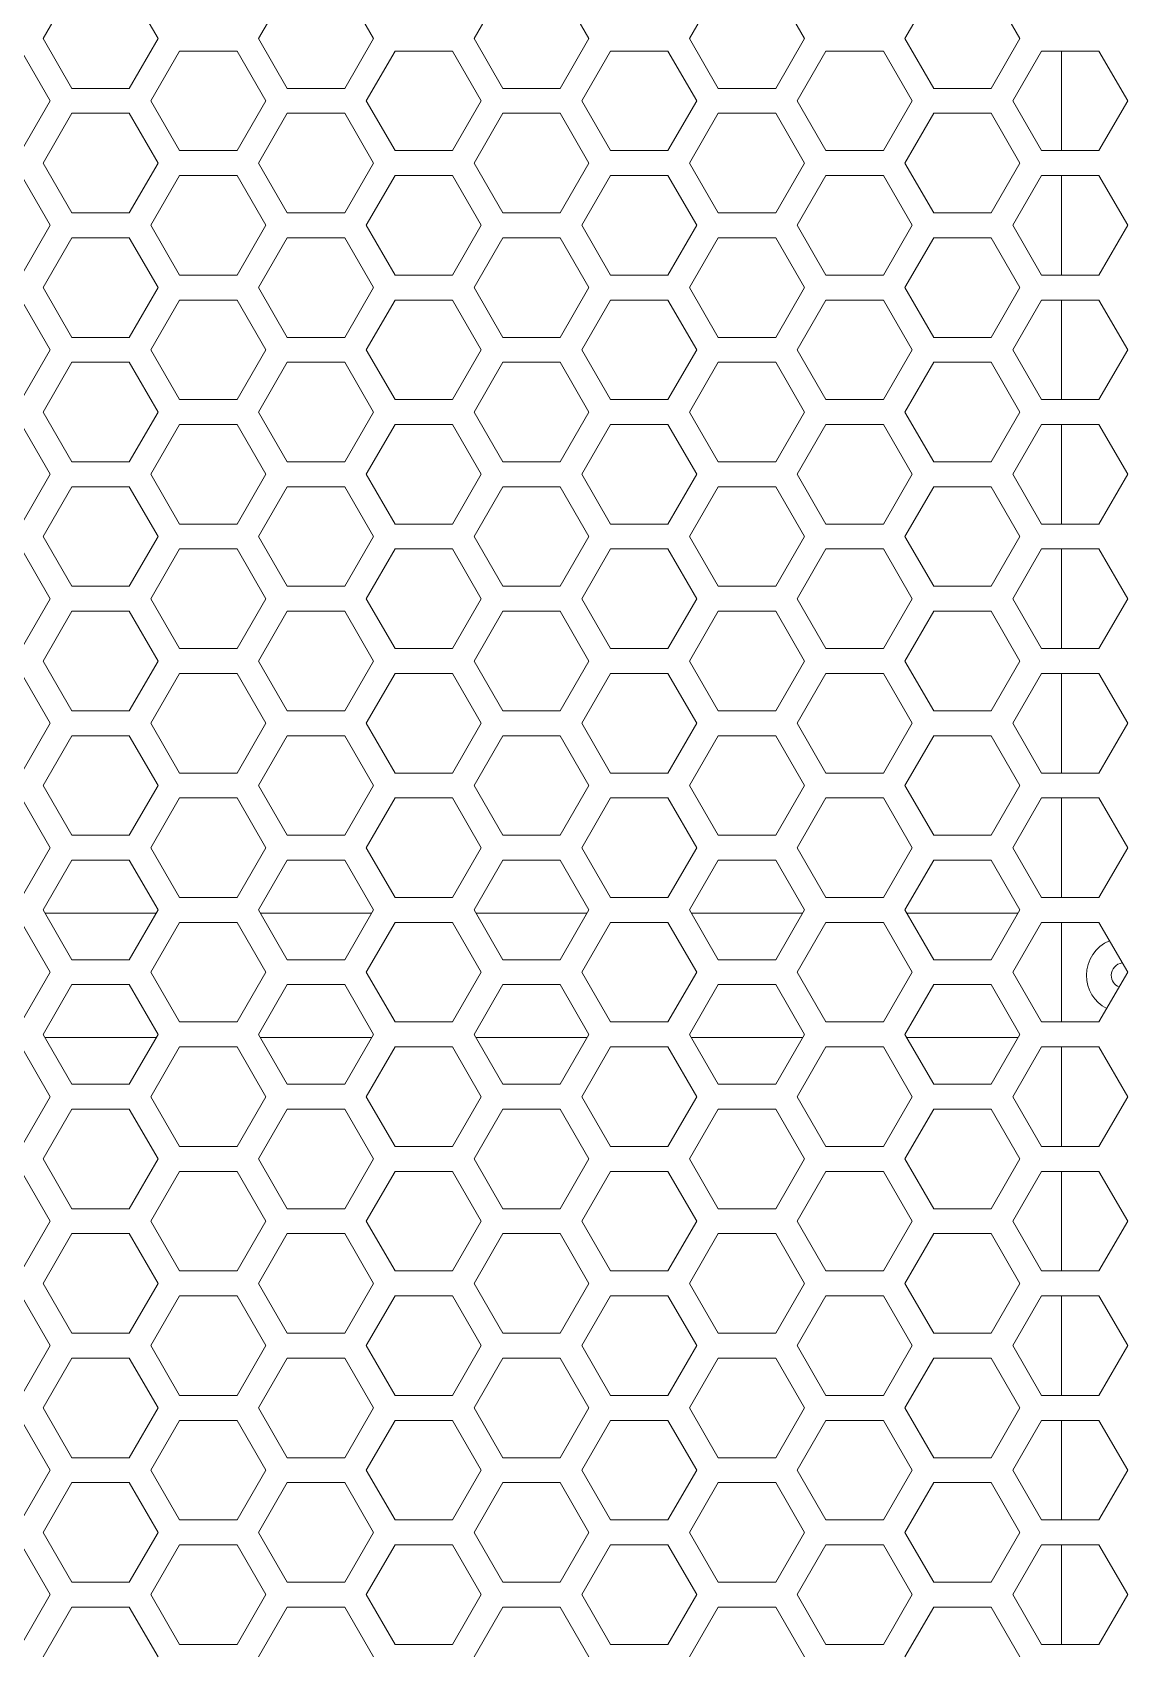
# Model space of a CAD drawing. Header units: millimetres. Extents: x 0 to 62, y -17 to 201.
# Drawn here: x 40.48 to 49.28, y 104.65 to 117.65 of the extents above; entities that cross this region are included whole.
import ezdxf

# ---------------------------------------------------------------- set-up
doc = ezdxf.new("R2010")
doc.units = ezdxf.units.MM

msp = doc.modelspace()

# ---------------------------------------------------------------- linework, layer by layer
at = {"color": 0, "lineweight": 18}
for p, q in [((40.795, 118), (40.564, 117.6)), ((41.488, 117.6), (41.257, 118)), ((42.527, 118), (42.296, 117.6)), ((43.22, 117.6), (42.989, 118)), ((44.259, 118), (44.028, 117.6)), ((44.952, 117.6), (44.721, 118)), ((45.991, 118), (45.76, 117.6)), ((46.684, 117.6), (46.453, 118)), ((47.723, 118), (47.492, 117.6)), ((48.416, 117.6), (48.185, 118)), ((40.564, 117.6), (40.795, 117.2)), ((41.257, 117.2), (41.488, 117.6)), ((42.296, 117.6), (42.527, 117.2)), ((42.989, 117.2), (43.22, 117.6)), ((44.028, 117.6), (44.259, 117.2)), ((44.721, 117.2), (44.952, 117.6)), ((45.76, 117.6), (45.991, 117.2)), ((46.453, 117.2), (46.684, 117.6)), ((47.492, 117.6), (47.723, 117.2)), ((48.185, 117.2), (48.416, 117.6)), ((40.622, 117.1), (40.391, 117.5)), ((41.661, 117.5), (41.43, 117.1)), ((42.123, 117.5), (41.661, 117.5)), ((42.354, 117.1), (42.123, 117.5)), ((43.393, 117.5), (43.162, 117.1)), ((43.855, 117.5), (43.393, 117.5)), ((44.086, 117.1), (43.855, 117.5)), ((45.125, 117.5), (44.894, 117.1)), ((45.587, 117.5), (45.125, 117.5)), ((45.818, 117.1), (45.587, 117.5)), ((46.857, 117.5), (46.626, 117.1)), ((47.319, 117.5), (46.857, 117.5)), ((47.55, 117.1), (47.319, 117.5)), ((48.589, 117.5), (48.358, 117.1)), ((49.051, 117.5), (48.589, 117.5)), ((48.75, 116.7), (48.75, 117.5)), ((49.282, 117.1), (49.051, 117.5)), ((40.795, 117.2), (41.257, 117.2)), ((42.527, 117.2), (42.989, 117.2)), ((44.259, 117.2), (44.721, 117.2)), ((45.991, 117.2), (46.453, 117.2)), ((47.723, 117.2), (48.185, 117.2)), ((40.391, 116.7), (40.622, 117.1)), ((41.43, 117.1), (41.661, 116.7)), ((42.123, 116.7), (42.354, 117.1)), ((43.162, 117.1), (43.393, 116.7)), ((43.855, 116.7), (44.086, 117.1)), ((44.894, 117.1), (45.125, 116.7)), ((45.587, 116.7), (45.818, 117.1)), ((46.626, 117.1), (46.857, 116.7)), ((47.319, 116.7), (47.55, 117.1)), ((48.358, 117.1), (48.589, 116.7)), ((49.051, 116.7), (49.282, 117.1)), ((40.795, 117), (40.564, 116.6)), ((41.257, 117), (40.795, 117)), ((41.488, 116.6), (41.257, 117)), ((42.527, 117), (42.296, 116.6)), ((42.989, 117), (42.527, 117)), ((43.22, 116.6), (42.989, 117)), ((44.259, 117), (44.028, 116.6)), ((44.721, 117), (44.259, 117)), ((44.952, 116.6), (44.721, 117)), ((45.991, 117), (45.76, 116.6)), ((46.453, 117), (45.991, 117)), ((46.684, 116.6), (46.453, 117)), ((47.723, 117), (47.492, 116.6)), ((48.185, 117), (47.723, 117)), ((48.416, 116.6), (48.185, 117)), ((41.661, 116.7), (42.123, 116.7)), ((43.393, 116.7), (43.855, 116.7)), ((45.125, 116.7), (45.587, 116.7)), ((46.857, 116.7), (47.319, 116.7)), ((48.589, 116.7), (49.051, 116.7)), ((40.622, 116.1), (40.391, 116.5)), ((40.564, 116.6), (40.795, 116.2)), ((41.257, 116.2), (41.488, 116.6)), ((41.661, 116.5), (41.43, 116.1)), ((42.123, 116.5), (41.661, 116.5)), ((42.354, 116.1), (42.123, 116.5)), ((42.296, 116.6), (42.527, 116.2)), ((42.989, 116.2), (43.22, 116.6)), ((43.393, 116.5), (43.162, 116.1)), ((43.855, 116.5), (43.393, 116.5)), ((44.086, 116.1), (43.855, 116.5)), ((44.028, 116.6), (44.259, 116.2)), ((44.721, 116.2), (44.952, 116.6)), ((45.125, 116.5), (44.894, 116.1)), ((45.587, 116.5), (45.125, 116.5)), ((45.818, 116.1), (45.587, 116.5)), ((45.76, 116.6), (45.991, 116.2)), ((46.453, 116.2), (46.684, 116.6)), ((46.857, 116.5), (46.626, 116.1)), ((47.319, 116.5), (46.857, 116.5)), ((47.55, 116.1), (47.319, 116.5)), ((47.492, 116.6), (47.723, 116.2)), ((48.185, 116.2), (48.416, 116.6)), ((48.589, 116.5), (48.358, 116.1)), ((49.051, 116.5), (48.589, 116.5)), ((48.75, 115.7), (48.75, 116.5)), ((49.282, 116.1), (49.051, 116.5)), ((40.391, 115.7), (40.622, 116.1)), ((40.795, 116.2), (41.257, 116.2)), ((41.43, 116.1), (41.661, 115.7)), ((42.123, 115.7), (42.354, 116.1)), ((42.527, 116.2), (42.989, 116.2)), ((43.162, 116.1), (43.393, 115.7)), ((43.855, 115.7), (44.086, 116.1)), ((44.259, 116.2), (44.721, 116.2)), ((44.894, 116.1), (45.125, 115.7)), ((45.587, 115.7), (45.818, 116.1)), ((45.991, 116.2), (46.453, 116.2)), ((46.626, 116.1), (46.857, 115.7)), ((47.319, 115.7), (47.55, 116.1)), ((47.723, 116.2), (48.185, 116.2)), ((48.358, 116.1), (48.589, 115.7)), ((49.051, 115.7), (49.282, 116.1)), ((40.795, 116), (40.564, 115.6)), ((41.257, 116), (40.795, 116)), ((41.488, 115.6), (41.257, 116)), ((42.527, 116), (42.296, 115.6)), ((42.989, 116), (42.527, 116)), ((43.22, 115.6), (42.989, 116)), ((44.259, 116), (44.028, 115.6)), ((44.721, 116), (44.259, 116)), ((44.952, 115.6), (44.721, 116)), ((45.991, 116), (45.76, 115.6)), ((46.453, 116), (45.991, 116)), ((46.684, 115.6), (46.453, 116)), ((47.723, 116), (47.492, 115.6)), ((48.185, 116), (47.723, 116)), ((48.416, 115.6), (48.185, 116)), ((40.564, 115.6), (40.795, 115.2)), ((41.257, 115.2), (41.488, 115.6)), ((41.661, 115.7), (42.123, 115.7)), ((42.296, 115.6), (42.527, 115.2)), ((42.989, 115.2), (43.22, 115.6)), ((43.393, 115.7), (43.855, 115.7)), ((44.028, 115.6), (44.259, 115.2)), ((44.721, 115.2), (44.952, 115.6)), ((45.125, 115.7), (45.587, 115.7)), ((45.76, 115.6), (45.991, 115.2)), ((46.453, 115.2), (46.684, 115.6)), ((46.857, 115.7), (47.319, 115.7)), ((47.492, 115.6), (47.723, 115.2)), ((48.185, 115.2), (48.416, 115.6)), ((48.589, 115.7), (49.051, 115.7)), ((40.622, 115.1), (40.391, 115.5)), ((41.661, 115.5), (41.43, 115.1)), ((42.123, 115.5), (41.661, 115.5)), ((42.354, 115.1), (42.123, 115.5)), ((43.393, 115.5), (43.162, 115.1)), ((43.855, 115.5), (43.393, 115.5)), ((44.086, 115.1), (43.855, 115.5)), ((45.125, 115.5), (44.894, 115.1)), ((45.587, 115.5), (45.125, 115.5)), ((45.818, 115.1), (45.587, 115.5)), ((46.857, 115.5), (46.626, 115.1)), ((47.319, 115.5), (46.857, 115.5)), ((47.55, 115.1), (47.319, 115.5)), ((48.589, 115.5), (48.358, 115.1)), ((49.051, 115.5), (48.589, 115.5)), ((48.75, 114.7), (48.75, 115.5)), ((49.282, 115.1), (49.051, 115.5)), ((40.795, 115.2), (41.257, 115.2)), ((42.527, 115.2), (42.989, 115.2)), ((44.259, 115.2), (44.721, 115.2)), ((45.991, 115.2), (46.453, 115.2)), ((47.723, 115.2), (48.185, 115.2)), ((40.391, 114.7), (40.622, 115.1)), ((41.43, 115.1), (41.661, 114.7)), ((42.123, 114.7), (42.354, 115.1)), ((43.162, 115.1), (43.393, 114.7)), ((43.855, 114.7), (44.086, 115.1)), ((44.894, 115.1), (45.125, 114.7)), ((45.587, 114.7), (45.818, 115.1)), ((46.626, 115.1), (46.857, 114.7)), ((47.319, 114.7), (47.55, 115.1)), ((48.358, 115.1), (48.589, 114.7)), ((49.051, 114.7), (49.282, 115.1)), ((40.795, 115), (40.564, 114.6)), ((41.257, 115), (40.795, 115)), ((41.488, 114.6), (41.257, 115)), ((42.527, 115), (42.296, 114.6)), ((42.989, 115), (42.527, 115)), ((43.22, 114.6), (42.989, 115)), ((44.259, 115), (44.028, 114.6)), ((44.721, 115), (44.259, 115)), ((44.952, 114.6), (44.721, 115)), ((45.991, 115), (45.76, 114.6)), ((46.453, 115), (45.991, 115)), ((46.684, 114.6), (46.453, 115)), ((47.723, 115), (47.492, 114.6)), ((48.185, 115), (47.723, 115)), ((48.416, 114.6), (48.185, 115)), ((41.661, 114.7), (42.123, 114.7)), ((43.393, 114.7), (43.855, 114.7)), ((45.125, 114.7), (45.587, 114.7)), ((46.857, 114.7), (47.319, 114.7)), ((48.589, 114.7), (49.051, 114.7)), ((40.564, 114.6), (40.795, 114.2)), ((41.257, 114.2), (41.488, 114.6)), ((42.296, 114.6), (42.527, 114.2)), ((42.989, 114.2), (43.22, 114.6)), ((44.028, 114.6), (44.259, 114.2)), ((44.721, 114.2), (44.952, 114.6)), ((45.76, 114.6), (45.991, 114.2)), ((46.453, 114.2), (46.684, 114.6)), ((47.492, 114.6), (47.723, 114.2)), ((48.185, 114.2), (48.416, 114.6)), ((40.622, 114.1), (40.391, 114.5)), ((41.661, 114.5), (41.43, 114.1)), ((42.123, 114.5), (41.661, 114.5)), ((42.354, 114.1), (42.123, 114.5)), ((43.393, 114.5), (43.162, 114.1)), ((43.855, 114.5), (43.393, 114.5)), ((44.086, 114.1), (43.855, 114.5)), ((45.125, 114.5), (44.894, 114.1)), ((45.587, 114.5), (45.125, 114.5)), ((45.818, 114.1), (45.587, 114.5)), ((46.857, 114.5), (46.626, 114.1)), ((47.319, 114.5), (46.857, 114.5)), ((47.55, 114.1), (47.319, 114.5)), ((48.589, 114.5), (48.358, 114.1)), ((49.051, 114.5), (48.589, 114.5)), ((48.75, 113.7), (48.75, 114.5)), ((49.282, 114.1), (49.051, 114.5)), ((40.795, 114.2), (41.257, 114.2)), ((42.527, 114.2), (42.989, 114.2)), ((44.259, 114.2), (44.721, 114.2)), ((45.991, 114.2), (46.453, 114.2)), ((47.723, 114.2), (48.185, 114.2)), ((40.391, 113.7), (40.622, 114.1)), ((41.43, 114.1), (41.661, 113.7)), ((42.123, 113.7), (42.354, 114.1)), ((43.162, 114.1), (43.393, 113.7)), ((43.855, 113.7), (44.086, 114.1)), ((44.894, 114.1), (45.125, 113.7)), ((45.587, 113.7), (45.818, 114.1)), ((46.626, 114.1), (46.857, 113.7)), ((47.319, 113.7), (47.55, 114.1)), ((48.358, 114.1), (48.589, 113.7)), ((49.051, 113.7), (49.282, 114.1)), ((40.795, 114), (40.564, 113.6)), ((41.257, 114), (40.795, 114)), ((41.488, 113.6), (41.257, 114)), ((42.527, 114), (42.296, 113.6)), ((42.989, 114), (42.527, 114)), ((43.22, 113.6), (42.989, 114)), ((44.259, 114), (44.028, 113.6)), ((44.721, 114), (44.259, 114)), ((44.952, 113.6), (44.721, 114)), ((45.991, 114), (45.76, 113.6)), ((46.453, 114), (45.991, 114)), ((46.684, 113.6), (46.453, 114)), ((47.723, 114), (47.492, 113.6)), ((48.185, 114), (47.723, 114)), ((48.416, 113.6), (48.185, 114)), ((41.661, 113.7), (42.123, 113.7)), ((43.393, 113.7), (43.855, 113.7)), ((45.125, 113.7), (45.587, 113.7)), ((46.857, 113.7), (47.319, 113.7)), ((48.589, 113.7), (49.051, 113.7)), ((40.622, 113.1), (40.391, 113.5)), ((40.564, 113.6), (40.795, 113.2)), ((41.257, 113.2), (41.488, 113.6)), ((41.661, 113.5), (41.43, 113.1)), ((42.123, 113.5), (41.661, 113.5)), ((42.354, 113.1), (42.123, 113.5)), ((42.296, 113.6), (42.527, 113.2)), ((42.989, 113.2), (43.22, 113.6)), ((43.393, 113.5), (43.162, 113.1)), ((43.855, 113.5), (43.393, 113.5)), ((44.086, 113.1), (43.855, 113.5)), ((44.028, 113.6), (44.259, 113.2)), ((44.721, 113.2), (44.952, 113.6)), ((45.125, 113.5), (44.894, 113.1)), ((45.587, 113.5), (45.125, 113.5)), ((45.818, 113.1), (45.587, 113.5)), ((45.76, 113.6), (45.991, 113.2)), ((46.453, 113.2), (46.684, 113.6)), ((46.857, 113.5), (46.626, 113.1)), ((47.319, 113.5), (46.857, 113.5)), ((47.55, 113.1), (47.319, 113.5)), ((47.492, 113.6), (47.723, 113.2)), ((48.185, 113.2), (48.416, 113.6)), ((48.589, 113.5), (48.358, 113.1)), ((49.051, 113.5), (48.589, 113.5)), ((48.75, 112.7), (48.75, 113.5)), ((49.282, 113.1), (49.051, 113.5)), ((40.795, 113.2), (41.257, 113.2)), ((42.527, 113.2), (42.989, 113.2)), ((44.259, 113.2), (44.721, 113.2)), ((45.991, 113.2), (46.453, 113.2)), ((47.723, 113.2), (48.185, 113.2)), ((40.391, 112.7), (40.622, 113.1)), ((40.795, 113), (40.564, 112.6)), ((41.257, 113), (40.795, 113)), ((41.488, 112.6), (41.257, 113)), ((41.43, 113.1), (41.661, 112.7)), ((42.123, 112.7), (42.354, 113.1)), ((42.527, 113), (42.296, 112.6)), ((42.989, 113), (42.527, 113)), ((43.22, 112.6), (42.989, 113)), ((43.162, 113.1), (43.393, 112.7)), ((43.855, 112.7), (44.086, 113.1)), ((44.259, 113), (44.028, 112.6)), ((44.721, 113), (44.259, 113)), ((44.952, 112.6), (44.721, 113)), ((44.894, 113.1), (45.125, 112.7)), ((45.587, 112.7), (45.818, 113.1)), ((45.991, 113), (45.76, 112.6)), ((46.453, 113), (45.991, 113)), ((46.684, 112.6), (46.453, 113)), ((46.626, 113.1), (46.857, 112.7)), ((47.319, 112.7), (47.55, 113.1)), ((47.723, 113), (47.492, 112.6)), ((48.185, 113), (47.723, 113)), ((48.416, 112.6), (48.185, 113)), ((48.358, 113.1), (48.589, 112.7)), ((49.051, 112.7), (49.282, 113.1)), ((40.564, 112.6), (40.795, 112.2)), ((41.257, 112.2), (41.488, 112.6)), ((41.661, 112.7), (42.123, 112.7)), ((42.296, 112.6), (42.527, 112.2)), ((42.989, 112.2), (43.22, 112.6)), ((43.393, 112.7), (43.855, 112.7)), ((44.028, 112.6), (44.259, 112.2)), ((44.721, 112.2), (44.952, 112.6)), ((45.125, 112.7), (45.587, 112.7)), ((45.76, 112.6), (45.991, 112.2)), ((46.453, 112.2), (46.684, 112.6)), ((46.857, 112.7), (47.319, 112.7)), ((47.492, 112.6), (47.723, 112.2)), ((48.185, 112.2), (48.416, 112.6)), ((48.589, 112.7), (49.051, 112.7)), ((40.622, 112.1), (40.391, 112.5)), ((41.661, 112.5), (41.43, 112.1)), ((42.123, 112.5), (41.661, 112.5)), ((42.354, 112.1), (42.123, 112.5)), ((43.393, 112.5), (43.162, 112.1)), ((43.855, 112.5), (43.393, 112.5)), ((44.086, 112.1), (43.855, 112.5)), ((45.125, 112.5), (44.894, 112.1)), ((45.587, 112.5), (45.125, 112.5)), ((45.818, 112.1), (45.587, 112.5)), ((46.857, 112.5), (46.626, 112.1)), ((47.319, 112.5), (46.857, 112.5)), ((47.55, 112.1), (47.319, 112.5)), ((48.589, 112.5), (48.358, 112.1)), ((49.051, 112.5), (48.589, 112.5)), ((48.75, 111.7), (48.75, 112.5)), ((49.282, 112.1), (49.051, 112.5)), ((40.795, 112.2), (41.257, 112.2)), ((42.527, 112.2), (42.989, 112.2)), ((44.259, 112.2), (44.721, 112.2)), ((45.991, 112.2), (46.453, 112.2)), ((47.723, 112.2), (48.185, 112.2)), ((40.391, 111.7), (40.622, 112.1)), ((41.43, 112.1), (41.661, 111.7)), ((42.123, 111.7), (42.354, 112.1)), ((43.162, 112.1), (43.393, 111.7)), ((43.855, 111.7), (44.086, 112.1)), ((44.894, 112.1), (45.125, 111.7)), ((45.587, 111.7), (45.818, 112.1)), ((46.626, 112.1), (46.857, 111.7)), ((47.319, 111.7), (47.55, 112.1)), ((48.358, 112.1), (48.589, 111.7)), ((49.051, 111.7), (49.282, 112.1)), ((40.795, 112), (40.564, 111.6)), ((41.257, 112), (40.795, 112)), ((41.488, 111.6), (41.257, 112)), ((42.527, 112), (42.296, 111.6)), ((42.989, 112), (42.527, 112)), ((43.22, 111.6), (42.989, 112)), ((44.259, 112), (44.028, 111.6)), ((44.721, 112), (44.259, 112)), ((44.952, 111.6), (44.721, 112)), ((45.991, 112), (45.76, 111.6)), ((46.453, 112), (45.991, 112)), ((46.684, 111.6), (46.453, 112)), ((47.723, 112), (47.492, 111.6)), ((48.185, 112), (47.723, 112)), ((48.416, 111.6), (48.185, 112)), ((41.661, 111.7), (42.123, 111.7)), ((43.393, 111.7), (43.855, 111.7)), ((45.125, 111.7), (45.587, 111.7)), ((46.857, 111.7), (47.319, 111.7)), ((48.589, 111.7), (49.051, 111.7)), ((40.564, 111.6), (40.795, 111.2)), ((41.257, 111.2), (41.488, 111.6)), ((42.296, 111.6), (42.527, 111.2)), ((42.989, 111.2), (43.22, 111.6)), ((44.028, 111.6), (44.259, 111.2)), ((44.721, 111.2), (44.952, 111.6)), ((45.76, 111.6), (45.991, 111.2)), ((46.453, 111.2), (46.684, 111.6)), ((47.492, 111.6), (47.723, 111.2)), ((48.185, 111.2), (48.416, 111.6)), ((40.622, 111.1), (40.391, 111.5)), ((41.661, 111.5), (41.43, 111.1)), ((42.123, 111.5), (41.661, 111.5)), ((42.354, 111.1), (42.123, 111.5)), ((43.393, 111.5), (43.162, 111.1)), ((43.855, 111.5), (43.393, 111.5)), ((44.086, 111.1), (43.855, 111.5)), ((45.125, 111.5), (44.894, 111.1)), ((45.587, 111.5), (45.125, 111.5)), ((45.818, 111.1), (45.587, 111.5)), ((46.857, 111.5), (46.626, 111.1)), ((47.319, 111.5), (46.857, 111.5)), ((47.55, 111.1), (47.319, 111.5)), ((48.589, 111.5), (48.358, 111.1)), ((49.051, 111.5), (48.589, 111.5)), ((48.75, 110.7), (48.75, 111.5)), ((49.282, 111.1), (49.051, 111.5)), ((40.795, 111.2), (41.257, 111.2)), ((42.527, 111.2), (42.989, 111.2)), ((44.259, 111.2), (44.721, 111.2)), ((45.991, 111.2), (46.453, 111.2)), ((47.723, 111.2), (48.185, 111.2)), ((40.391, 110.7), (40.622, 111.1)), ((41.43, 111.1), (41.661, 110.7)), ((42.123, 110.7), (42.354, 111.1)), ((43.162, 111.1), (43.393, 110.7)), ((43.855, 110.7), (44.086, 111.1)), ((44.894, 111.1), (45.125, 110.7)), ((45.587, 110.7), (45.818, 111.1)), ((46.626, 111.1), (46.857, 110.7)), ((47.319, 110.7), (47.55, 111.1)), ((48.358, 111.1), (48.589, 110.7)), ((49.051, 110.7), (49.282, 111.1)), ((40.795, 111), (40.564, 110.6)), ((41.257, 111), (40.795, 111)), ((41.488, 110.6), (41.257, 111)), ((42.527, 111), (42.296, 110.6)), ((42.989, 111), (42.527, 111)), ((43.22, 110.6), (42.989, 111)), ((44.259, 111), (44.028, 110.6)), ((44.721, 111), (44.259, 111)), ((44.952, 110.6), (44.721, 111)), ((45.991, 111), (45.76, 110.6)), ((46.453, 111), (45.991, 111)), ((46.684, 110.6), (46.453, 111)), ((47.723, 111), (47.492, 110.6)), ((48.185, 111), (47.723, 111)), ((48.416, 110.6), (48.185, 111)), ((41.661, 110.7), (42.123, 110.7)), ((43.393, 110.7), (43.855, 110.7)), ((45.125, 110.7), (45.587, 110.7)), ((46.857, 110.7), (47.319, 110.7)), ((48.589, 110.7), (49.051, 110.7)), ((40.622, 110.1), (40.391, 110.5)), ((40.564, 110.6), (40.795, 110.2)), ((40.579, 110.575), (41.473, 110.575)), ((41.257, 110.2), (41.488, 110.6)), ((41.661, 110.5), (41.43, 110.1)), ((42.123, 110.5), (41.661, 110.5)), ((42.354, 110.1), (42.123, 110.5)), ((42.296, 110.6), (42.527, 110.2)), ((42.311, 110.575), (43.205, 110.575)), ((42.989, 110.2), (43.22, 110.6)), ((43.393, 110.5), (43.162, 110.1)), ((43.855, 110.5), (43.393, 110.5)), ((44.086, 110.1), (43.855, 110.5)), ((44.028, 110.6), (44.259, 110.2)), ((44.043, 110.575), (44.937, 110.575)), ((44.721, 110.2), (44.952, 110.6)), ((45.125, 110.5), (44.894, 110.1)), ((45.587, 110.5), (45.125, 110.5)), ((45.818, 110.1), (45.587, 110.5)), ((45.76, 110.6), (45.991, 110.2)), ((45.775, 110.575), (46.669, 110.575)), ((46.453, 110.2), (46.684, 110.6)), ((46.857, 110.5), (46.626, 110.1)), ((47.319, 110.5), (46.857, 110.5)), ((47.55, 110.1), (47.319, 110.5)), ((47.492, 110.6), (47.723, 110.2)), ((47.507, 110.575), (48.401, 110.575)), ((48.185, 110.2), (48.416, 110.6)), ((48.589, 110.5), (48.358, 110.1)), ((49.051, 110.5), (48.589, 110.5)), ((48.75, 109.7), (48.75, 110.5)), ((49.282, 110.1), (49.051, 110.5)), ((40.795, 110.2), (41.257, 110.2)), ((42.527, 110.2), (42.989, 110.2)), ((44.259, 110.2), (44.721, 110.2)), ((45.991, 110.2), (46.453, 110.2)), ((47.723, 110.2), (48.185, 110.2)), ((40.391, 109.7), (40.622, 110.1)), ((40.795, 110), (40.564, 109.6)), ((41.257, 110), (40.795, 110)), ((41.488, 109.6), (41.257, 110)), ((41.43, 110.1), (41.661, 109.7)), ((42.123, 109.7), (42.354, 110.1)), ((42.527, 110), (42.296, 109.6)), ((42.989, 110), (42.527, 110)), ((43.22, 109.6), (42.989, 110)), ((43.162, 110.1), (43.393, 109.7)), ((43.855, 109.7), (44.086, 110.1)), ((44.259, 110), (44.028, 109.6)), ((44.721, 110), (44.259, 110)), ((44.952, 109.6), (44.721, 110)), ((44.894, 110.1), (45.125, 109.7)), ((45.587, 109.7), (45.818, 110.1)), ((45.991, 110), (45.76, 109.6)), ((46.453, 110), (45.991, 110)), ((46.684, 109.6), (46.453, 110)), ((46.626, 110.1), (46.857, 109.7)), ((47.319, 109.7), (47.55, 110.1)), ((47.723, 110), (47.492, 109.6)), ((48.185, 110), (47.723, 110)), ((48.416, 109.6), (48.185, 110)), ((48.358, 110.1), (48.589, 109.7)), ((49.051, 109.7), (49.282, 110.1)), ((40.564, 109.6), (40.795, 109.2)), ((41.257, 109.2), (41.488, 109.6)), ((41.661, 109.7), (42.123, 109.7)), ((42.296, 109.6), (42.527, 109.2)), ((42.989, 109.2), (43.22, 109.6)), ((43.393, 109.7), (43.855, 109.7)), ((44.028, 109.6), (44.259, 109.2)), ((44.721, 109.2), (44.952, 109.6)), ((45.125, 109.7), (45.587, 109.7)), ((45.76, 109.6), (45.991, 109.2)), ((46.453, 109.2), (46.684, 109.6)), ((46.857, 109.7), (47.319, 109.7)), ((47.492, 109.6), (47.723, 109.2)), ((48.185, 109.2), (48.416, 109.6)), ((48.589, 109.7), (49.051, 109.7)), ((40.622, 109.1), (40.391, 109.5)), ((41.473, 109.575), (40.579, 109.575)), ((41.661, 109.5), (41.43, 109.1)), ((42.123, 109.5), (41.661, 109.5)), ((42.354, 109.1), (42.123, 109.5)), ((43.205, 109.575), (42.311, 109.575)), ((43.393, 109.5), (43.162, 109.1)), ((43.855, 109.5), (43.393, 109.5)), ((44.086, 109.1), (43.855, 109.5)), ((44.937, 109.575), (44.043, 109.575)), ((45.125, 109.5), (44.894, 109.1)), ((45.587, 109.5), (45.125, 109.5)), ((45.818, 109.1), (45.587, 109.5)), ((46.669, 109.575), (45.775, 109.575)), ((46.857, 109.5), (46.626, 109.1)), ((47.319, 109.5), (46.857, 109.5)), ((47.55, 109.1), (47.319, 109.5)), ((48.401, 109.575), (47.507, 109.575)), ((48.589, 109.5), (48.358, 109.1)), ((49.051, 109.5), (48.589, 109.5)), ((48.75, 108.7), (48.75, 109.5)), ((49.282, 109.1), (49.051, 109.5)), ((40.391, 108.7), (40.622, 109.1)), ((40.795, 109.2), (41.257, 109.2)), ((41.43, 109.1), (41.661, 108.7)), ((42.123, 108.7), (42.354, 109.1)), ((42.527, 109.2), (42.989, 109.2)), ((43.162, 109.1), (43.393, 108.7)), ((43.855, 108.7), (44.086, 109.1)), ((44.259, 109.2), (44.721, 109.2)), ((44.894, 109.1), (45.125, 108.7)), ((45.587, 108.7), (45.818, 109.1)), ((45.991, 109.2), (46.453, 109.2)), ((46.626, 109.1), (46.857, 108.7)), ((47.319, 108.7), (47.55, 109.1)), ((47.723, 109.2), (48.185, 109.2)), ((48.358, 109.1), (48.589, 108.7)), ((49.051, 108.7), (49.282, 109.1)), ((40.795, 109), (40.564, 108.6)), ((41.257, 109), (40.795, 109)), ((41.488, 108.6), (41.257, 109)), ((42.527, 109), (42.296, 108.6)), ((42.989, 109), (42.527, 109)), ((43.22, 108.6), (42.989, 109)), ((44.259, 109), (44.028, 108.6)), ((44.721, 109), (44.259, 109)), ((44.952, 108.6), (44.721, 109)), ((45.991, 109), (45.76, 108.6)), ((46.453, 109), (45.991, 109)), ((46.684, 108.6), (46.453, 109)), ((47.723, 109), (47.492, 108.6)), ((48.185, 109), (47.723, 109)), ((48.416, 108.6), (48.185, 109)), ((41.661, 108.7), (42.123, 108.7)), ((43.393, 108.7), (43.855, 108.7)), ((45.125, 108.7), (45.587, 108.7)), ((46.857, 108.7), (47.319, 108.7)), ((48.589, 108.7), (49.051, 108.7)), ((40.564, 108.6), (40.795, 108.2)), ((41.257, 108.2), (41.488, 108.6)), ((42.296, 108.6), (42.527, 108.2)), ((42.989, 108.2), (43.22, 108.6)), ((44.028, 108.6), (44.259, 108.2)), ((44.721, 108.2), (44.952, 108.6)), ((45.76, 108.6), (45.991, 108.2)), ((46.453, 108.2), (46.684, 108.6)), ((47.492, 108.6), (47.723, 108.2)), ((48.185, 108.2), (48.416, 108.6)), ((40.622, 108.1), (40.391, 108.5)), ((41.661, 108.5), (41.43, 108.1)), ((42.123, 108.5), (41.661, 108.5)), ((42.354, 108.1), (42.123, 108.5)), ((43.393, 108.5), (43.162, 108.1)), ((43.855, 108.5), (43.393, 108.5)), ((44.086, 108.1), (43.855, 108.5)), ((45.125, 108.5), (44.894, 108.1)), ((45.587, 108.5), (45.125, 108.5)), ((45.818, 108.1), (45.587, 108.5)), ((46.857, 108.5), (46.626, 108.1)), ((47.319, 108.5), (46.857, 108.5)), ((47.55, 108.1), (47.319, 108.5)), ((48.589, 108.5), (48.358, 108.1)), ((49.051, 108.5), (48.589, 108.5)), ((48.75, 107.7), (48.75, 108.5)), ((49.282, 108.1), (49.051, 108.5)), ((40.795, 108.2), (41.257, 108.2)), ((42.527, 108.2), (42.989, 108.2)), ((44.259, 108.2), (44.721, 108.2)), ((45.991, 108.2), (46.453, 108.2)), ((47.723, 108.2), (48.185, 108.2)), ((40.391, 107.7), (40.622, 108.1)), ((41.43, 108.1), (41.661, 107.7)), ((42.123, 107.7), (42.354, 108.1)), ((43.162, 108.1), (43.393, 107.7)), ((43.855, 107.7), (44.086, 108.1)), ((44.894, 108.1), (45.125, 107.7)), ((45.587, 107.7), (45.818, 108.1)), ((46.626, 108.1), (46.857, 107.7)), ((47.319, 107.7), (47.55, 108.1)), ((48.358, 108.1), (48.589, 107.7)), ((49.051, 107.7), (49.282, 108.1)), ((40.795, 108), (40.564, 107.6)), ((41.257, 108), (40.795, 108)), ((41.488, 107.6), (41.257, 108)), ((42.527, 108), (42.296, 107.6)), ((42.989, 108), (42.527, 108)), ((43.22, 107.6), (42.989, 108)), ((44.259, 108), (44.028, 107.6)), ((44.721, 108), (44.259, 108)), ((44.952, 107.6), (44.721, 108)), ((45.991, 108), (45.76, 107.6)), ((46.453, 108), (45.991, 108)), ((46.684, 107.6), (46.453, 108)), ((47.723, 108), (47.492, 107.6)), ((48.185, 108), (47.723, 108)), ((48.416, 107.6), (48.185, 108)), ((41.661, 107.7), (42.123, 107.7)), ((43.393, 107.7), (43.855, 107.7)), ((45.125, 107.7), (45.587, 107.7)), ((46.857, 107.7), (47.319, 107.7)), ((48.589, 107.7), (49.051, 107.7)), ((40.564, 107.6), (40.795, 107.2)), ((41.257, 107.2), (41.488, 107.6)), ((42.296, 107.6), (42.527, 107.2)), ((42.989, 107.2), (43.22, 107.6)), ((44.028, 107.6), (44.259, 107.2)), ((44.721, 107.2), (44.952, 107.6)), ((45.76, 107.6), (45.991, 107.2)), ((46.453, 107.2), (46.684, 107.6)), ((47.492, 107.6), (47.723, 107.2)), ((48.185, 107.2), (48.416, 107.6)), ((40.622, 107.1), (40.391, 107.5)), ((41.661, 107.5), (41.43, 107.1)), ((42.123, 107.5), (41.661, 107.5)), ((42.354, 107.1), (42.123, 107.5)), ((43.393, 107.5), (43.162, 107.1)), ((43.855, 107.5), (43.393, 107.5)), ((44.086, 107.1), (43.855, 107.5)), ((45.125, 107.5), (44.894, 107.1)), ((45.587, 107.5), (45.125, 107.5)), ((45.818, 107.1), (45.587, 107.5)), ((46.857, 107.5), (46.626, 107.1)), ((47.319, 107.5), (46.857, 107.5)), ((47.55, 107.1), (47.319, 107.5)), ((48.589, 107.5), (48.358, 107.1)), ((49.051, 107.5), (48.589, 107.5)), ((48.75, 106.7), (48.75, 107.5)), ((49.282, 107.1), (49.051, 107.5)), ((40.795, 107.2), (41.257, 107.2)), ((42.527, 107.2), (42.989, 107.2)), ((44.259, 107.2), (44.721, 107.2)), ((45.991, 107.2), (46.453, 107.2)), ((47.723, 107.2), (48.185, 107.2)), ((40.391, 106.7), (40.622, 107.1)), ((40.795, 107), (40.564, 106.6)), ((41.257, 107), (40.795, 107)), ((41.488, 106.6), (41.257, 107)), ((41.43, 107.1), (41.661, 106.7)), ((42.123, 106.7), (42.354, 107.1)), ((42.527, 107), (42.296, 106.6)), ((42.989, 107), (42.527, 107)), ((43.22, 106.6), (42.989, 107)), ((43.162, 107.1), (43.393, 106.7)), ((43.855, 106.7), (44.086, 107.1)), ((44.259, 107), (44.028, 106.6)), ((44.721, 107), (44.259, 107)), ((44.952, 106.6), (44.721, 107)), ((44.894, 107.1), (45.125, 106.7)), ((45.587, 106.7), (45.818, 107.1)), ((45.991, 107), (45.76, 106.6)), ((46.453, 107), (45.991, 107)), ((46.684, 106.6), (46.453, 107)), ((46.626, 107.1), (46.857, 106.7)), ((47.319, 106.7), (47.55, 107.1)), ((47.723, 107), (47.492, 106.6)), ((48.185, 107), (47.723, 107)), ((48.416, 106.6), (48.185, 107)), ((48.358, 107.1), (48.589, 106.7)), ((49.051, 106.7), (49.282, 107.1)), ((41.661, 106.7), (42.123, 106.7)), ((43.393, 106.7), (43.855, 106.7)), ((45.125, 106.7), (45.587, 106.7)), ((46.857, 106.7), (47.319, 106.7)), ((48.589, 106.7), (49.051, 106.7)), ((40.622, 106.1), (40.391, 106.5)), ((40.564, 106.6), (40.795, 106.2)), ((41.257, 106.2), (41.488, 106.6)), ((41.661, 106.5), (41.43, 106.1)), ((42.123, 106.5), (41.661, 106.5)), ((42.354, 106.1), (42.123, 106.5)), ((42.296, 106.6), (42.527, 106.2)), ((42.989, 106.2), (43.22, 106.6)), ((43.393, 106.5), (43.162, 106.1)), ((43.855, 106.5), (43.393, 106.5)), ((44.086, 106.1), (43.855, 106.5)), ((44.028, 106.6), (44.259, 106.2)), ((44.721, 106.2), (44.952, 106.6)), ((45.125, 106.5), (44.894, 106.1)), ((45.587, 106.5), (45.125, 106.5)), ((45.818, 106.1), (45.587, 106.5)), ((45.76, 106.6), (45.991, 106.2)), ((46.453, 106.2), (46.684, 106.6)), ((46.857, 106.5), (46.626, 106.1)), ((47.319, 106.5), (46.857, 106.5)), ((47.55, 106.1), (47.319, 106.5)), ((47.492, 106.6), (47.723, 106.2)), ((48.185, 106.2), (48.416, 106.6)), ((48.589, 106.5), (48.358, 106.1)), ((49.051, 106.5), (48.589, 106.5)), ((48.75, 105.7), (48.75, 106.5)), ((49.282, 106.1), (49.051, 106.5)), ((40.391, 105.7), (40.622, 106.1)), ((40.795, 106.2), (41.257, 106.2)), ((41.43, 106.1), (41.661, 105.7)), ((42.123, 105.7), (42.354, 106.1)), ((42.527, 106.2), (42.989, 106.2)), ((43.162, 106.1), (43.393, 105.7)), ((43.855, 105.7), (44.086, 106.1)), ((44.259, 106.2), (44.721, 106.2)), ((44.894, 106.1), (45.125, 105.7)), ((45.587, 105.7), (45.818, 106.1)), ((45.991, 106.2), (46.453, 106.2)), ((46.626, 106.1), (46.857, 105.7)), ((47.319, 105.7), (47.55, 106.1)), ((47.723, 106.2), (48.185, 106.2)), ((48.358, 106.1), (48.589, 105.7)), ((49.051, 105.7), (49.282, 106.1)), ((40.795, 106), (40.564, 105.6)), ((41.257, 106), (40.795, 106)), ((41.488, 105.6), (41.257, 106)), ((42.527, 106), (42.296, 105.6)), ((42.989, 106), (42.527, 106)), ((43.22, 105.6), (42.989, 106)), ((44.259, 106), (44.028, 105.6)), ((44.721, 106), (44.259, 106)), ((44.952, 105.6), (44.721, 106)), ((45.991, 106), (45.76, 105.6)), ((46.453, 106), (45.991, 106)), ((46.684, 105.6), (46.453, 106)), ((47.723, 106), (47.492, 105.6)), ((48.185, 106), (47.723, 106)), ((48.416, 105.6), (48.185, 106)), ((41.661, 105.7), (42.123, 105.7)), ((43.393, 105.7), (43.855, 105.7)), ((45.125, 105.7), (45.587, 105.7)), ((46.857, 105.7), (47.319, 105.7)), ((48.589, 105.7), (49.051, 105.7)), ((40.564, 105.6), (40.795, 105.2)), ((41.257, 105.2), (41.488, 105.6)), ((42.296, 105.6), (42.527, 105.2)), ((42.989, 105.2), (43.22, 105.6)), ((44.028, 105.6), (44.259, 105.2)), ((44.721, 105.2), (44.952, 105.6)), ((45.76, 105.6), (45.991, 105.2)), ((46.453, 105.2), (46.684, 105.6)), ((47.492, 105.6), (47.723, 105.2)), ((48.185, 105.2), (48.416, 105.6)), ((40.622, 105.1), (40.391, 105.5)), ((41.661, 105.5), (41.43, 105.1)), ((42.123, 105.5), (41.661, 105.5)), ((42.354, 105.1), (42.123, 105.5)), ((43.393, 105.5), (43.162, 105.1)), ((43.855, 105.5), (43.393, 105.5)), ((44.086, 105.1), (43.855, 105.5)), ((45.125, 105.5), (44.894, 105.1)), ((45.587, 105.5), (45.125, 105.5)), ((45.818, 105.1), (45.587, 105.5)), ((46.857, 105.5), (46.626, 105.1)), ((47.319, 105.5), (46.857, 105.5)), ((47.55, 105.1), (47.319, 105.5)), ((48.589, 105.5), (48.358, 105.1)), ((49.051, 105.5), (48.589, 105.5)), ((48.75, 104.7), (48.75, 105.5)), ((49.282, 105.1), (49.051, 105.5)), ((40.795, 105.2), (41.257, 105.2)), ((42.527, 105.2), (42.989, 105.2)), ((44.259, 105.2), (44.721, 105.2)), ((45.991, 105.2), (46.453, 105.2)), ((47.723, 105.2), (48.185, 105.2)), ((40.391, 104.7), (40.622, 105.1)), ((41.43, 105.1), (41.661, 104.7)), ((42.123, 104.7), (42.354, 105.1)), ((43.162, 105.1), (43.393, 104.7)), ((43.855, 104.7), (44.086, 105.1)), ((44.894, 105.1), (45.125, 104.7)), ((45.587, 104.7), (45.818, 105.1)), ((46.626, 105.1), (46.857, 104.7)), ((47.319, 104.7), (47.55, 105.1)), ((48.358, 105.1), (48.589, 104.7)), ((49.051, 104.7), (49.282, 105.1)), ((40.795, 105), (40.564, 104.6)), ((41.257, 105), (40.795, 105)), ((41.488, 104.6), (41.257, 105)), ((42.527, 105), (42.296, 104.6)), ((42.989, 105), (42.527, 105)), ((43.22, 104.6), (42.989, 105)), ((44.259, 105), (44.028, 104.6)), ((44.721, 105), (44.259, 105)), ((44.952, 104.6), (44.721, 105)), ((45.991, 105), (45.76, 104.6)), ((46.453, 105), (45.991, 105)), ((46.684, 104.6), (46.453, 105)), ((47.723, 105), (47.492, 104.6)), ((48.185, 105), (47.723, 105)), ((48.416, 104.6), (48.185, 105)), ((41.661, 104.7), (42.123, 104.7)), ((43.393, 104.7), (43.855, 104.7)), ((45.125, 104.7), (45.587, 104.7)), ((46.857, 104.7), (47.319, 104.7)), ((48.589, 104.7), (49.051, 104.7))]:
    msp.add_line(p, q, dxfattribs=at)
for radius, start, end in [(0.3, 112.3252, 180), (0.1, 96.3811, 180), (0.3, 180, 242.8784), (0.1, 180, 248.6646)]:
    msp.add_arc((49.25, 110.075), radius, start, end, dxfattribs=at)

doc.saveas('drawing.dxf')
